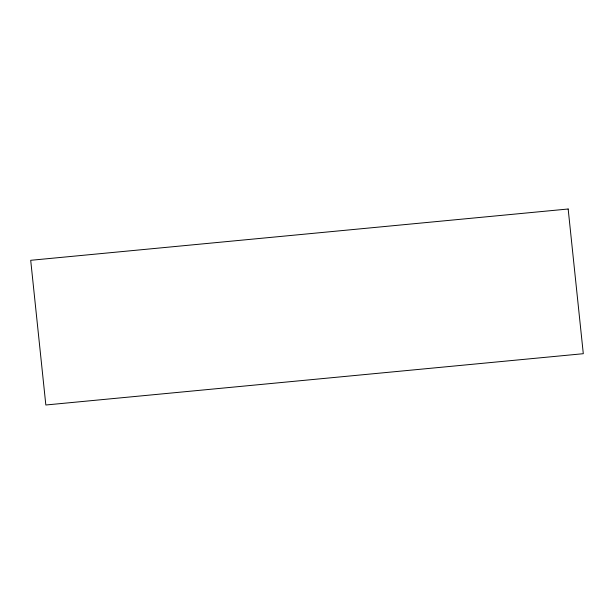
<?xml version="1.0" encoding="UTF-8"?>
<svg xmlns="http://www.w3.org/2000/svg" width="614" height="614" viewBox="0 0 614 614"><rect width="100%" height="100%" fill="white"/><g stroke="black" fill="none" stroke-linecap="round" stroke-linejoin="round"><path stroke-width="0.92" d="M568.165 209.006L30.7 260.298L45.835 404.994L583.3 353.702L568.165 209.006"/></g></svg>
